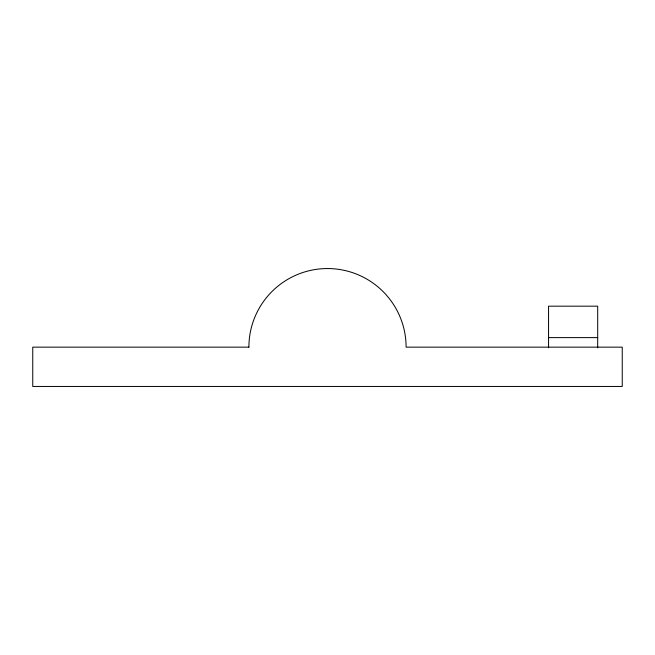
<?xml version="1.0" encoding="UTF-8"?>
<svg xmlns="http://www.w3.org/2000/svg" width="655" height="655" viewBox="0 0 655 655"><rect width="100%" height="100%" fill="white"/><g stroke="black" fill="none" stroke-linecap="round" stroke-linejoin="round"><path stroke-width="0.98" d="M548.562 337.612L597.688 337.612M597.688 347.821L597.688 306.172L548.562 306.172L548.562 347.821M248.9 347.15L32.75 347.15L32.75 386.45L622.25 386.45L622.25 347.15L406.1 347.15A78.6 78.6 0 0 0 327.5 268.55A78.6 78.6 0 0 0 248.9 347.15"/></g></svg>
